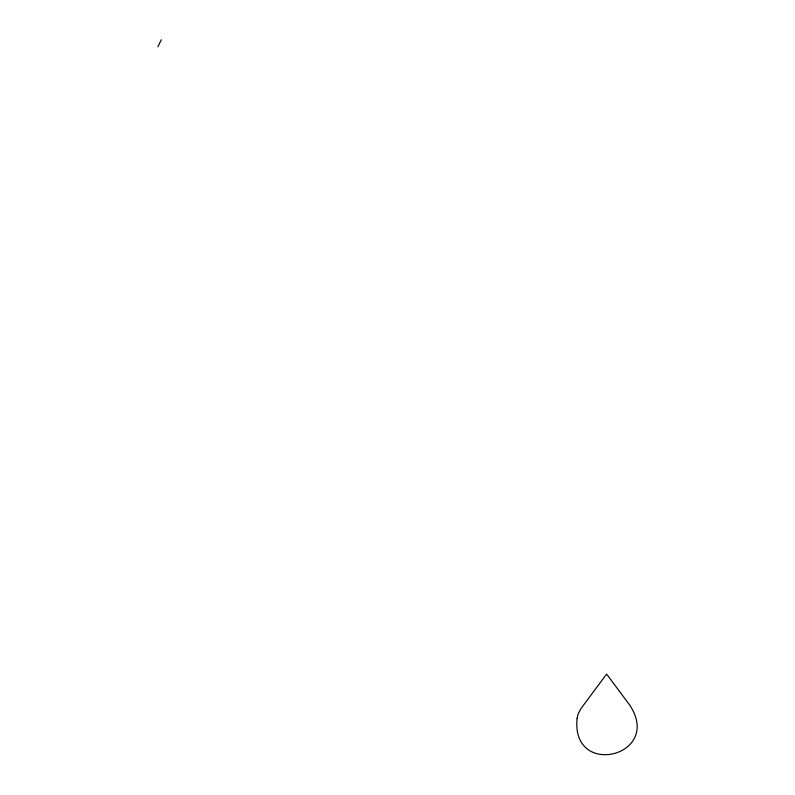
<?xml version="1.0" encoding="UTF-8"?>
<svg xmlns="http://www.w3.org/2000/svg" width="795" height="795" viewBox="0 0 795 795"><rect width="100%" height="100%" fill="white"/><g stroke="black" fill="none" stroke-linecap="round" stroke-linejoin="round"><path stroke-width="1.19" d="M157.887 46.816L161.286 39.75M577.11 718.412C570.74 779.18 663.994 756.015 629.481 704.768L606.595 674.071L581.066 708.444L578.114 713.999L577.11 718.412"/></g></svg>
